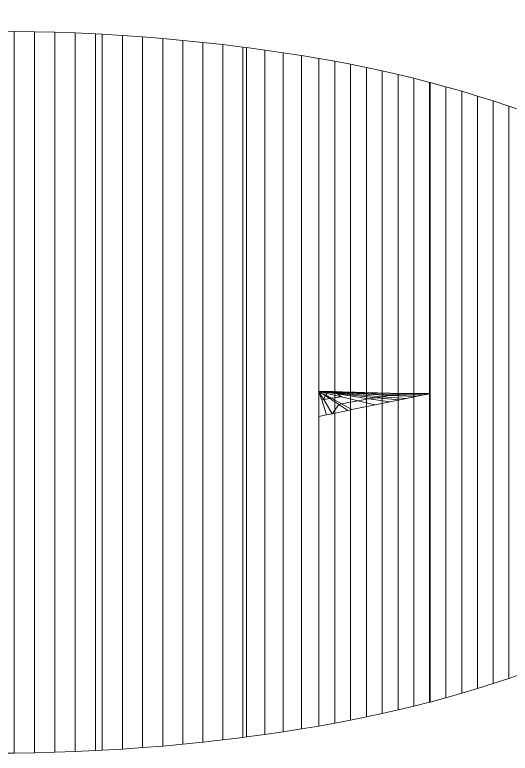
# Model space of a CAD drawing. Header units: millimetres. Extents: x -6 to 280, y -45 to 45.
# Drawn here: x 219.79 to 249.8, y -44.74 to 0 of the extents above; entities that cross this region are included whole.
import ezdxf

# ---------------------------------------------------------------- set-up
doc = ezdxf.new("R2010")
doc.units = ezdxf.units.MM
doc.header["$LTSCALE"] = 11.192908

msp = doc.modelspace()

# ---------------------------------------------------------------- meshes
at = {"linetype": 'Continuous', "lineweight": 0}
mesh = msp.add_polyface(dxfattribs=at)
corners = [(59.08, -44.736, 24.99), (59.08, -44.736, 24.99), (59.08, -1.004, 24.99), (59.08, -1.004, 24.99), (59.08, 1.004, 24.99), (59.08, 1.004, 24.99), (59.08, 44.736, 24.99), (59.08, 44.736, 24.99), (60.907, -44.74, 24.99), (60.907, 44.74, 24.99), (59.08, -1.004, 24.99), (59.08, 1.004, 24.99), (216.357, -44.739, 24.99), (216.357, -1.001, 24.99), (216.357, -1.001, 24.99), (216.357, 1.001, 24.99), (216.357, 1.001, 24.99), (216.357, 44.739, 24.99), (218.527, -44.739, 24.99), (218.527, -1.001, 24.99), (218.527, 1.001, 24.99), (218.527, 44.739, 24.99), (218.527, -44.739, 24.99), (218.527, -1.001, 24.99), (218.527, 1.001, 24.99), (218.527, 44.739, 24.99), (219.759, -44.733, 24.99), (219.759, -1.007, 24.99), (219.759, 1.007, 24.99), (219.759, 44.733, 24.99), (220.991, -44.714, 24.99), (220.991, -1.026, 24.99), (220.991, 1.026, 24.99), (220.991, 44.714, 24.99), (222.223, -44.683, 24.99), (222.223, -1.057, 24.99), (222.223, 1.057, 24.99), (222.223, 44.683, 24.99), (223.455, -44.638, 24.99), (223.455, -1.102, 24.99), (223.455, 1.102, 24.99), (223.455, 44.638, 24.99), (224.687, -44.581, 24.99), (224.687, -1.159, 24.99), (224.687, 1.159, 24.99), (224.687, 44.581, 24.99), (225.095, -44.559, 24.99), (225.095, -1.181, 24.99), (225.095, 1.181, 24.99), (225.095, 44.559, 24.99), (226.315, -44.486, 24.99), (226.315, -1.254, 24.99), (226.315, 1.254, 24.99), (226.315, 44.486, 24.99), (227.533, -44.4, 24.99), (227.533, -1.34, 24.99), (227.533, 1.34, 24.99), (227.533, 44.4, 24.99), (228.751, -44.302, 24.99), (228.751, -1.438, 24.99), (228.751, 1.438, 24.99), (228.751, 44.302, 24.99), (229.968, -44.191, 24.99), (229.968, -1.549, 24.99), (229.968, 1.549, 24.99), (229.968, 44.191, 24.99)]
mesh.append_faces([[corners[k] for k in face] for face in [(0, 1, 2, 3), (4, 5, 6, 7), (1, 8, 9, 2), (2, 9, 9, 10), (10, 9, 9, 11), (11, 9, 9, 5), (5, 9, 9, 6), (8, 12, 13, 9), (9, 13, 14, 9), (9, 14, 15, 9), (9, 15, 16, 9), (9, 16, 17, 9), (12, 18, 19, 13), (16, 20, 21, 17), (18, 22, 23, 19), (20, 24, 25, 21), (22, 26, 27, 23), (24, 28, 29, 25), (26, 30, 31, 27), (28, 32, 33, 29), (30, 34, 35, 31), (32, 36, 37, 33), (34, 38, 39, 35), (36, 40, 41, 37), (38, 42, 43, 39), (40, 44, 45, 41), (42, 46, 47, 43), (44, 48, 49, 45), (46, 50, 51, 47), (48, 52, 53, 49), (50, 54, 55, 51), (52, 56, 57, 53), (54, 58, 59, 55), (56, 60, 61, 57), (58, 62, 63, 59), (60, 64, 65, 61)]])
mesh = msp.add_polyface(dxfattribs=at)
corners = [(229.968, -44.191, 24.99), (231.183, -44.068, 24.99), (231.183, -1.672, 24.99), (229.968, -1.549, 24.99), (232.397, -43.932, 24.99), (232.397, -1.808, 24.99), (233.609, -43.783, 24.99), (233.609, -1.957, 24.99), (233.832, -43.754, 24.99), (233.832, -1.986, 24.99), (234.943, -43.604, 24.99), (234.943, -2.136, 24.99), (236.052, -43.443, 24.99), (236.052, -2.297, 24.99), (237.16, -43.27, 24.99), (237.16, -2.47, 24.99), (238.201, -43.095, 24.99), (238.201, -2.645, 24.99), (239.167, -42.922, 24.99), (239.167, -2.818, 24.99), (240.13, -42.738, 24.99), (240.13, -3.002, 24.99), (241.092, -42.544, 24.99), (241.092, -3.196, 24.99), (242.051, -42.338, 24.99), (242.051, -3.402, 24.99), (243.007, -42.12, 24.99), (243.007, -3.62, 24.99), (243.961, -41.889, 24.99), (243.961, -3.851, 24.99), (244.911, -41.646, 24.99), (244.911, -4.094, 24.99), (244.945, -41.637, 24.99), (244.945, -4.103, 24.99), (245.904, -41.377, 24.99), (245.904, -4.363, 24.99), (246.86, -41.104, 24.99), (246.86, -4.636, 24.99), (247.812, -40.818, 24.99), (247.812, -4.922, 24.99), (248.76, -40.521, 24.99), (248.76, -5.219, 24.99), (249.706, -40.212, 24.99), (249.706, -5.528, 24.99), (250.647, -39.893, 24.99), (250.647, -5.847, 24.99), (251.586, -39.564, 24.99), (251.586, -6.176, 24.99), (252.438, -39.256, 24.99), (252.438, -6.484, 24.99), (253.516, -38.854, 24.99), (253.516, -6.886, 24.99), (254.59, -38.44, 24.99), (254.59, -7.3, 24.99), (255.658, -38.014, 24.99), (255.658, -7.726, 24.99), (256.722, -37.577, 24.99), (256.722, -8.163, 24.99), (257.781, -37.128, 24.99), (257.781, -8.612, 24.99), (258.834, -36.668, 24.99), (258.834, -9.072, 24.99), (259.883, -36.196, 24.99), (259.883, -9.544, 24.99), (259.931, -36.173, 24.99), (259.931, -9.567, 24.99), (261.027, -35.664, 24.99), (261.027, -10.076, 24.99), (262.117, -35.143, 24.99), (262.117, -10.597, 24.99), (263.202, -34.61, 24.99), (263.202, -11.13, 24.99)]
mesh.append_faces([[corners[k] for k in face] for face in [(0, 1, 2, 3), (1, 4, 5, 2), (4, 6, 7, 5), (6, 8, 9, 7), (8, 10, 11, 9), (10, 12, 13, 11), (12, 14, 15, 13), (14, 16, 17, 15), (16, 18, 19, 17), (18, 20, 21, 19), (20, 22, 23, 21), (22, 24, 25, 23), (24, 26, 27, 25), (26, 28, 29, 27), (28, 30, 31, 29), (30, 32, 33, 31), (32, 34, 35, 33), (34, 36, 37, 35), (36, 38, 39, 37), (38, 40, 41, 39), (40, 42, 43, 41), (42, 44, 45, 43), (44, 46, 47, 45), (46, 48, 49, 47), (48, 50, 51, 49), (50, 52, 53, 51), (52, 54, 55, 53), (54, 56, 57, 55), (56, 58, 59, 57), (58, 60, 61, 59), (60, 62, 63, 61), (62, 64, 65, 63), (64, 66, 67, 65), (66, 68, 69, 67), (68, 70, 71, 69)]])
mesh = msp.add_polyface(dxfattribs=at)
corners = [(239.248, -22.834), (238.741, -22.819), (238.201, -22.805), (239.623, -22.854, 0), (238.201, -22.806, 0), (239.631, -22.87, 0), (238.201, -22.809, 0), (239.274, -22.87, 0), (238.201, -22.812, 0), (238.916, -22.87, 0), (238.201, -22.817, 0), (238.737, -22.87, 0), (238.201, -22.821, 0), (238.559, -22.87, 0), (238.201, -22.827, -0.001), (238.38, -22.87, 0.001), (238.201, -22.836, -0.001), (238.29, -22.87, 0.001), (238.201, -22.845, -0.001), (238.213, -22.871, 0), (238.201, -22.861, 0), (238.201, -22.87, 0)]
mesh.append_faces([[corners[k] for k in face] for face in [(0, 3, 4, 1), (1, 4, 4, 2), (3, 5, 6, 4), (5, 7, 8, 6), (7, 9, 10, 8), (9, 11, 12, 10), (11, 13, 14, 12), (13, 15, 16, 14), (15, 17, 18, 16), (17, 19, 20, 18), (19, 21, 21, 20)]])
mesh = msp.add_polyface(dxfattribs=at)
corners = [(244.945, -22.952), (244.295, -22.954), (242.542, -22.933), (240.174, -22.862), (244.829, -22.976, 0), (243.22, -22.965, 0), (240.174, -22.87, 0), (244.456, -23.052, 0.001), (242.815, -23.017, 0.002), (239.631, -22.87, 0), (244.084, -23.128, 0.004), (242.467, -23.068, 0.004), (239.274, -22.87, 0), (243.52, -23.244, 0.011), (241.993, -23.144, 0.01), (239.371, -22.907, 0.001), (238.916, -22.87, 0), (243.108, -23.328, 0.018), (241.669, -23.199, 0.016), (239.583, -22.957, 0.003), (238.737, -22.87, 0), (243.088, -23.332, 0.019), (241.654, -23.202, 0.016), (239.574, -22.958, 0.003), (238.731, -22.87, 0), (242.534, -23.446, 0.031), (241.235, -23.276, 0.025), (239.338, -22.975, 0.005), (238.559, -22.87, 0), (241.627, -23.632, 0.055), (240.575, -23.395, 0.041), (239.582, -23.138, 0.019), (238.715, -22.937, 0.004), (238.38, -22.87, 0.001), (240.214, -23.921, 0.09), (239.581, -23.581, 0.062), (238.978, -23.228, 0.029), (238.638, -23.05, 0.014), (238.246, -22.87, 0), (239.97, -23.971, 0.094), (239.412, -23.613, 0.065), (238.88, -23.245, 0.03), (238.581, -23.058, 0.014), (238.235, -22.871, 0), (239.009, -24.168, 0.104), (238.505, -23.307, 0.032), (238.208, -22.871, 0), (238.678, -24.236, 0.104), (238.379, -23.328, 0.032), (238.203, -22.871, 0), (238.201, -24.333, 0.102), (238.201, -22.87, 0)]
mesh.append_faces([[corners[k] for k in face] for face in [(0, 4, 4, 1), (1, 4, 5, 1), (1, 5, 5, 2), (2, 5, 6, 3), (4, 7, 8, 5), (5, 8, 9, 6), (7, 10, 11, 8), (8, 11, 12, 9), (10, 13, 14, 11), (11, 14, 15, 12), (12, 15, 16, 12), (13, 17, 18, 14), (14, 18, 19, 15), (15, 19, 20, 16), (17, 21, 22, 18), (18, 22, 23, 19), (19, 23, 24, 20), (21, 25, 26, 22), (22, 26, 27, 23), (23, 27, 28, 24), (25, 29, 30, 26), (26, 30, 31, 27), (27, 31, 32, 28), (28, 32, 33, 28), (29, 34, 35, 30), (30, 35, 36, 31), (31, 36, 37, 32), (32, 37, 38, 33), (34, 39, 40, 35), (35, 40, 41, 36), (36, 41, 42, 37), (37, 42, 43, 38), (39, 44, 44, 40), (40, 44, 45, 41), (41, 45, 45, 42), (42, 45, 46, 43), (44, 47, 48, 45), (45, 48, 49, 46), (47, 50, 51, 48), (48, 51, 51, 49)]])
mesh = msp.add_polyface(dxfattribs=at)
corners = [(240.408, -22.87), (240.057, -22.87, 0), (239.623, -22.854, 0), (240.019, -22.87, 0), (239.623, -22.855, 0), (239.631, -22.87, 0)]
mesh.append_faces([[corners[k] for k in face] for face in [(0, 1, 2, 0), (1, 3, 4, 2), (3, 5, 5, 4)]])

doc.saveas('drawing.dxf')
